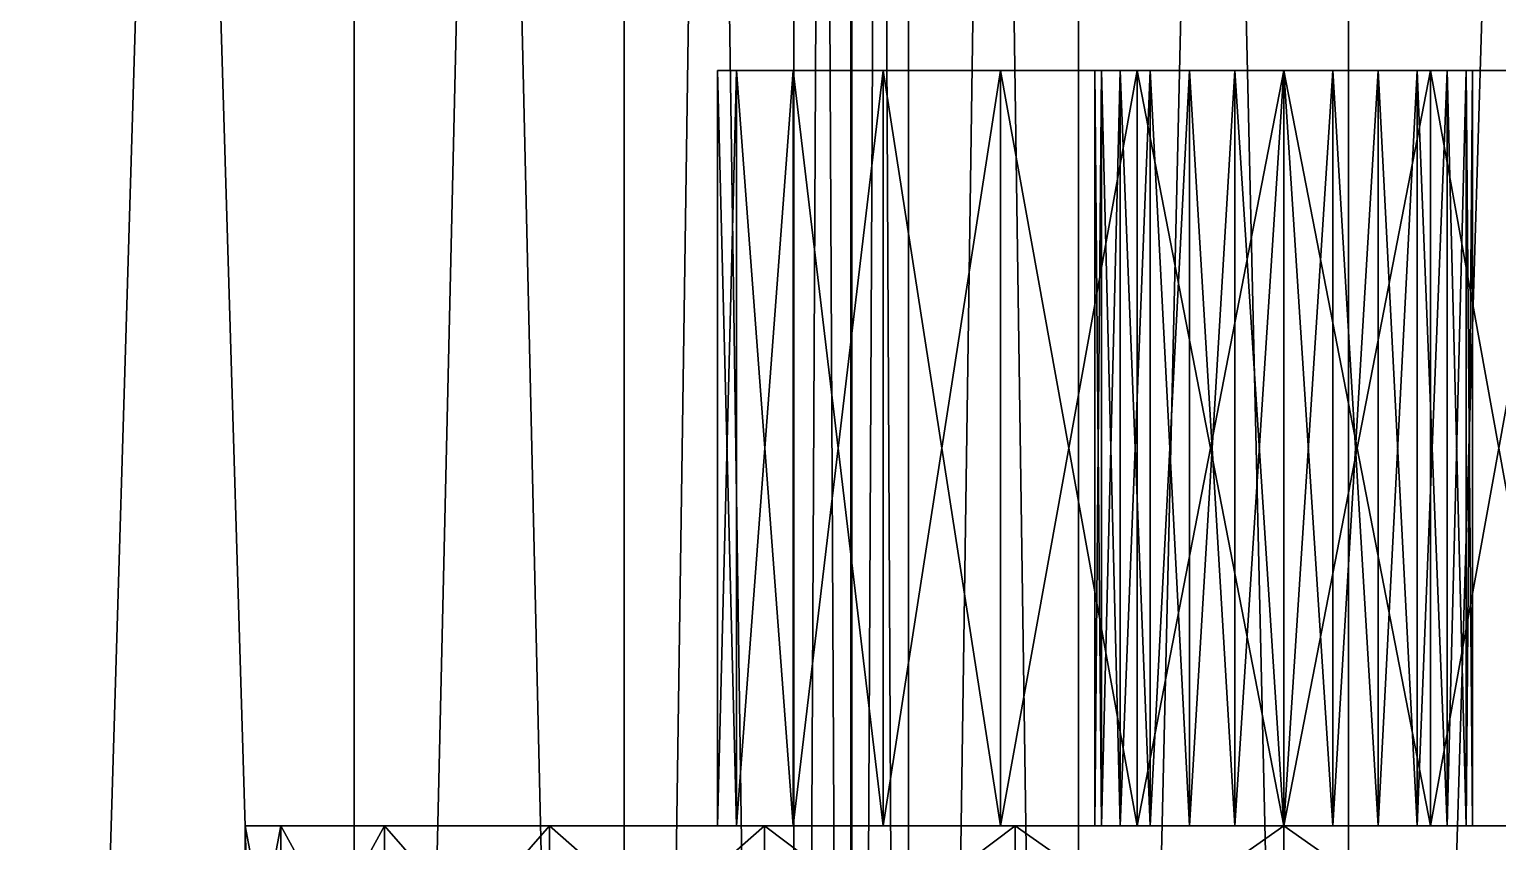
# Model space of a CAD drawing. Header units: millimetres. Extents: x 792 to 981, y 271 to 417.
# Drawn here: x 883.53 to 891.31, y 339.55 to 343.85 of the extents above; entities that cross this region are included whole.
import ezdxf

# ---------------------------------------------------------------- set-up
doc = ezdxf.new("R2010")
doc.units = ezdxf.units.MM

# ---------------------------------------------------------------- blocks, each defined once
blk = doc.blocks.new('Component')
for p, q in [((10, 15.5, 38), (10, 15.5, 39)), ((8.5765, 15.3126, 38), (8.5765, 15.3126, 39)), ((7.25, 14.7631, 38), (7.25, 14.7631, 39)), ((6.1109, 13.8891, 38), (6.1109, 13.8891, 39)), ((10, 13, 39), (10, 13, 43)), ((9.2235, 12.8978, 39), (9.2235, 12.8978, 43)), ((10.7765, 12.8978, 39), (10.7765, 12.8978, 43)), ((5.2369, 12.75, 38), (5.2369, 12.75, 39)), ((8.5, 12.5981, 39), (8.5, 12.5981, 43)), ((7.8787, 12.1213, 39), (7.8787, 12.1213, 43)), ((7.4019, 11.5, 39), (7.4019, 11.5, 43)), ((4.6874, 11.4235, 38), (4.6874, 11.4235, 39)), ((9.7412, 10.9659, 43), (9.7412, 10.9659, 39)), ((10, 11, 43), (10, 11, 39)), ((10.2588, 10.9659, 43), (10.2588, 10.9659, 39)), ((9.5, 10.866, 43), (9.5, 10.866, 39)), ((10.5, 10.866, 43), (10.5, 10.866, 39)), ((7.1022, 10.7765, 39), (7.1022, 10.7765, 43)), ((9.2929, 10.7071, 43), (9.2929, 10.7071, 39)), ((10.7071, 10.7071, 43), (10.7071, 10.7071, 39)), ((9.134, 10.5, 43), (9.134, 10.5, 39)), ((10.866, 10.5, 43), (10.866, 10.5, 39)), ((9.0341, 10.2588, 43), (9.0341, 10.2588, 39)), ((10.9659, 10.2588, 43), (10.9659, 10.2588, 39)), ((4.5, 10, 38), (4.5, 10, 39)), ((7, 10, 39), (7, 10, 43)), ((9, 10, 43), (9, 10, 39)), ((11, 10, 43), (11, 10, 39)), ((9.0341, 9.7412, 43), (9.0341, 9.7412, 39)), ((10.9659, 9.7412, 43), (10.9659, 9.7412, 39)), ((9.134, 9.5, 43), (9.134, 9.5, 39)), ((10.866, 9.5, 43), (10.866, 9.5, 39)), ((9.2929, 9.2929, 43), (9.2929, 9.2929, 39)), ((10.7071, 9.2929, 43), (10.7071, 9.2929, 39)), ((7.1022, 9.2235, 39), (7.1022, 9.2235, 43)), ((9.5, 9.134, 43), (9.5, 9.134, 39)), ((10.5, 9.134, 43), (10.5, 9.134, 39)), ((9.7412, 9.0341, 43), (9.7412, 9.0341, 39)), ((10.2588, 9.0341, 43), (10.2588, 9.0341, 39)), ((10, 9, 43), (10, 9, 39)), ((4.6874, 8.5765, 38), (4.6874, 8.5765, 39)), ((7.4019, 8.5, 39), (7.4019, 8.5, 43)), ((7.8787, 7.8787, 39), (7.8787, 7.8787, 43)), ((8.5, 7.4019, 39), (8.5, 7.4019, 43)), ((5.2369, 7.25, 38), (5.2369, 7.25, 39)), ((9.2235, 7.1022, 39), (9.2235, 7.1022, 43)), ((10.7765, 7.1022, 39), (10.7765, 7.1022, 43)), ((10, 7, 39), (10, 7, 43)), ((6.1109, 6.1109, 38), (6.1109, 6.1109, 39)), ((7.25, 5.2369, 38), (7.25, 5.2369, 39)), ((8.5765, 4.6874, 38), (8.5765, 4.6874, 39)), ((10, 4.5, 38), (10, 4.5, 39))]:
    blk.add_line(p, q)
at = {"extrusion": (0, 0, -1)}
for centre, radius in [((-10, 10, -39), 5.5), ((-10, 10, -43), 3), ((-10, 10, -39), 3), ((-10, 10, -43), 1), ((-10, 10, -39), 1)]:
    blk.add_circle(centre, radius, dxfattribs=at)
mesh = blk.add_polyface()
corners = [(4.6874, 8.5765, 39), (4.6874, 11.4235, 39), (4.5, 10, 39), (5.2369, 12.75, 39), (5.2369, 7.25, 39), (6.1109, 13.8891, 39), (6.1109, 6.1109, 39), (7.25, 5.2369, 39), (7, 10, 39), (7.1022, 9.2235, 39), (7.4019, 8.5, 39), (8.5765, 4.6874, 39), (7.8787, 7.8787, 39), (8.5, 7.4019, 39), (9.2235, 7.1022, 39), (10, 4.5, 39), (10, 7, 39), (11.4235, 4.6874, 39), (10.7765, 7.1022, 39), (11.5, 7.4019, 39), (12.75, 5.2369, 39), (12.1213, 7.8787, 39), (12.5981, 8.5, 39), (12.8978, 9.2235, 39), (13.8891, 6.1109, 39), (13, 10, 39), (13.8891, 13.8891, 39), (14.7631, 12.75, 39), (14.7631, 7.25, 39), (15.3126, 11.4235, 39), (15.3126, 8.5765, 39), (15.5, 10, 39), (7.25, 14.7631, 39), (7.1022, 10.7765, 39), (7.4019, 11.5, 39), (8.5765, 15.3126, 39), (7.8787, 12.1213, 39), (8.5, 12.5981, 39), (9.2235, 12.8978, 39), (10, 15.5, 39), (10, 13, 39), (10.7765, 12.8978, 39), (11.4235, 15.3126, 39), (11.5, 12.5981, 39), (12.75, 14.7631, 39), (12.1213, 12.1213, 39), (12.5981, 11.5, 39), (12.8978, 10.7765, 39)]
mesh.append_faces([[corners[k] for k in face] for face in [(0, 1, 2), (29, 30, 31)]], dxfattribs={"vtx0": -1})
mesh.append_faces([[corners[k] for k in face] for face in [(1, 0, 3), (3, 4, 5), (8, 7, 9), (9, 7, 10), (10, 11, 12), (12, 11, 13), (13, 11, 14), (14, 15, 16), (16, 17, 18), (18, 17, 19), (19, 20, 21), (21, 20, 22), (22, 20, 23), (23, 24, 25), (26, 24, 27), (27, 28, 29), (32, 34, 35), (35, 38, 39), (39, 41, 42), (42, 43, 44), (44, 47, 26)]], dxfattribs={"vtx0": -1, "vtx1": -1})
mesh.append_faces([[corners[k] for k in face] for face in [(5, 7, 8), (25, 24, 26)]], dxfattribs={"vtx0": -1, "vtx1": -1, "vtx2": -1})
mesh.append_faces([[corners[k] for k in face] for face in [(3, 0, 4), (5, 4, 6), (5, 6, 7), (10, 7, 11), (14, 11, 15), (16, 15, 17), (19, 17, 20), (23, 20, 24), (27, 24, 28), (29, 28, 30), (8, 32, 5), (32, 8, 33), (32, 33, 34), (35, 34, 36), (35, 36, 37), (35, 37, 38), (39, 38, 40), (39, 40, 41), (42, 41, 43), (44, 43, 45), (44, 45, 46), (44, 46, 47), (26, 47, 25)]], dxfattribs={"vtx0": -1, "vtx2": -1})
mesh = blk.add_polyface()
corners = [(8.5765, 15.3126, 39), (10, 15.5, 38), (8.5765, 15.3126, 38), (10, 15.5, 39)]
mesh.append_faces([[corners[k] for k in face] for face in [(0, 1, 2), (1, 0, 3)]], dxfattribs={"vtx0": -1})
mesh = blk.add_polyface()
corners = [(10, 15.5, 39), (11.4235, 15.3126, 38), (10, 15.5, 38), (11.4235, 15.3126, 39)]
mesh.append_faces([[corners[k] for k in face] for face in [(0, 1, 2), (1, 0, 3)]], dxfattribs={"vtx0": -1})
mesh = blk.add_polyface()
corners = [(7.25, 14.7631, 39), (8.5765, 15.3126, 38), (7.25, 14.7631, 38), (8.5765, 15.3126, 39)]
mesh.append_faces([[corners[k] for k in face] for face in [(0, 1, 2), (1, 0, 3)]], dxfattribs={"vtx0": -1})
mesh = blk.add_polyface()
corners = [(6.1109, 13.8891, 39), (7.25, 14.7631, 38), (6.1109, 13.8891, 38), (7.25, 14.7631, 39)]
mesh.append_faces([[corners[k] for k in face] for face in [(0, 1, 2), (1, 0, 3)]], dxfattribs={"vtx0": -1})
mesh = blk.add_polyface()
corners = [(6.1109, 13.8891, 39), (5.2369, 12.75, 38), (5.2369, 12.75, 39), (6.1109, 13.8891, 38)]
mesh.append_faces([[corners[k] for k in face] for face in [(0, 1, 2), (1, 0, 3)]], dxfattribs={"vtx0": -1})
mesh = blk.add_polyface()
corners = [(9.2235, 7.1022, 43), (9, 10, 43), (8.5, 7.4019, 43), (9.0341, 9.7412, 43), (9.134, 9.5, 43), (9.2929, 9.2929, 43), (10, 7, 43), (9.5, 9.134, 43), (9.7412, 9.0341, 43), (10, 9, 43), (10.7765, 7.1022, 43), (10.2588, 9.0341, 43), (10.5, 9.134, 43), (10.7071, 9.2929, 43), (10.866, 9.5, 43), (11.5, 7.4019, 43), (10.9659, 9.7412, 43), (11, 10, 43), (11.5, 12.5981, 43), (12.1213, 12.1213, 43), (12.1213, 7.8787, 43), (12.5981, 11.5, 43), (12.5981, 8.5, 43), (12.8978, 10.7765, 43), (12.8978, 9.2235, 43), (13, 10, 43), (7.1022, 9.2235, 43), (7.1022, 10.7765, 43), (7, 10, 43), (7.4019, 8.5, 43), (7.4019, 11.5, 43), (7.8787, 7.8787, 43), (7.8787, 12.1213, 43), (8.5, 12.5981, 43), (9.2235, 12.8978, 43), (9.0341, 10.2588, 43), (9.134, 10.5, 43), (9.2929, 10.7071, 43), (10, 13, 43), (9.5, 10.866, 43), (9.7412, 10.9659, 43), (10, 11, 43), (10.2588, 10.9659, 43), (10.7765, 12.8978, 43), (10.5, 10.866, 43), (10.7071, 10.7071, 43), (10.866, 10.5, 43), (10.9659, 10.2588, 43)]
mesh.append_faces([[corners[k] for k in face] for face in [(23, 24, 25), (26, 27, 28)]], dxfattribs={"vtx0": -1})
mesh.append_faces([[corners[k] for k in face] for face in [(0, 1, 2), (1, 0, 3), (3, 0, 4), (4, 0, 5), (5, 6, 7), (7, 6, 8), (8, 6, 9), (9, 10, 11), (11, 10, 12), (12, 10, 13), (13, 10, 14), (14, 15, 16), (16, 15, 17), (18, 15, 19), (19, 20, 21), (21, 22, 23), (27, 29, 30), (30, 31, 32), (32, 2, 33), (33, 2, 34), (34, 37, 38), (38, 42, 43), (43, 46, 18)]], dxfattribs={"vtx0": -1, "vtx1": -1})
mesh.append_faces([[corners[k] for k in face] for face in [(17, 15, 18), (34, 2, 1)]], dxfattribs={"vtx0": -1, "vtx1": -1, "vtx2": -1})
mesh.append_faces([[corners[k] for k in face] for face in [(5, 0, 6), (9, 6, 10), (14, 10, 15), (19, 15, 20), (21, 20, 22), (23, 22, 24), (27, 26, 29), (30, 29, 31), (32, 31, 2), (34, 1, 35), (34, 35, 36), (34, 36, 37), (38, 37, 39), (38, 39, 40), (38, 40, 41), (38, 41, 42), (43, 42, 44), (43, 44, 45), (43, 45, 46), (18, 46, 47), (18, 47, 17)]], dxfattribs={"vtx0": -1, "vtx2": -1})
mesh = blk.add_polyface()
corners = [(9.2235, 12.8978, 43), (10, 13, 39), (9.2235, 12.8978, 39), (10, 13, 43)]
mesh.append_faces([[corners[k] for k in face] for face in [(0, 1, 2), (1, 0, 3)]], dxfattribs={"vtx0": -1})
mesh = blk.add_polyface()
corners = [(10, 13, 43), (10.7765, 12.8978, 39), (10, 13, 39), (10.7765, 12.8978, 43)]
mesh.append_faces([[corners[k] for k in face] for face in [(0, 1, 2), (1, 0, 3)]], dxfattribs={"vtx0": -1})
mesh = blk.add_polyface()
corners = [(8.5, 12.5981, 43), (9.2235, 12.8978, 39), (8.5, 12.5981, 39), (9.2235, 12.8978, 43)]
mesh.append_faces([[corners[k] for k in face] for face in [(0, 1, 2), (1, 0, 3)]], dxfattribs={"vtx0": -1})
mesh = blk.add_polyface()
corners = [(10.7765, 12.8978, 43), (11.5, 12.5981, 39), (10.7765, 12.8978, 39), (11.5, 12.5981, 43)]
mesh.append_faces([[corners[k] for k in face] for face in [(0, 1, 2), (1, 0, 3)]], dxfattribs={"vtx0": -1})
mesh = blk.add_polyface()
corners = [(5.2369, 12.75, 39), (4.6874, 11.4235, 38), (4.6874, 11.4235, 39), (5.2369, 12.75, 38)]
mesh.append_faces([[corners[k] for k in face] for face in [(0, 1, 2), (1, 0, 3)]], dxfattribs={"vtx0": -1})
mesh = blk.add_polyface()
corners = [(7.8787, 12.1213, 43), (8.5, 12.5981, 39), (7.8787, 12.1213, 39), (8.5, 12.5981, 43)]
mesh.append_faces([[corners[k] for k in face] for face in [(0, 1, 2), (1, 0, 3)]], dxfattribs={"vtx0": -1})
mesh = blk.add_polyface()
corners = [(7.8787, 12.1213, 43), (7.4019, 11.5, 39), (7.4019, 11.5, 43), (7.8787, 12.1213, 39)]
mesh.append_faces([[corners[k] for k in face] for face in [(0, 1, 2), (1, 0, 3)]], dxfattribs={"vtx0": -1})
mesh = blk.add_polyface()
corners = [(7.4019, 11.5, 43), (7.1022, 10.7765, 39), (7.1022, 10.7765, 43), (7.4019, 11.5, 39)]
mesh.append_faces([[corners[k] for k in face] for face in [(0, 1, 2), (1, 0, 3)]], dxfattribs={"vtx0": -1})
mesh = blk.add_polyface()
corners = [(4.6874, 11.4235, 39), (4.5, 10, 38), (4.5, 10, 39), (4.6874, 11.4235, 38)]
mesh.append_faces([[corners[k] for k in face] for face in [(0, 1, 2), (1, 0, 3)]], dxfattribs={"vtx0": -1})
mesh = blk.add_polyface()
corners = [(9.0341, 9.7412, 39), (9.0341, 10.2588, 39), (9, 10, 39), (9.134, 9.5, 39), (9.134, 10.5, 39), (9.2929, 9.2929, 39), (9.2929, 10.7071, 39), (9.5, 10.866, 39), (9.5, 9.134, 39), (9.7412, 10.9659, 39), (9.7412, 9.0341, 39), (10, 11, 39), (10, 9, 39), (10.2588, 9.0341, 39), (10.2588, 10.9659, 39), (10.5, 10.866, 39), (10.5, 9.134, 39), (10.7071, 10.7071, 39), (10.7071, 9.2929, 39), (10.866, 10.5, 39), (10.866, 9.5, 39), (10.9659, 10.2588, 39), (10.9659, 9.7412, 39), (11, 10, 39)]
mesh.append_faces([[corners[k] for k in face] for face in [(0, 1, 2), (21, 22, 23)]], dxfattribs={"vtx0": -1})
mesh.append_faces([[corners[k] for k in face] for face in [(1, 3, 4), (4, 5, 6), (6, 5, 7), (7, 8, 9), (9, 10, 11), (11, 13, 14), (14, 13, 15), (15, 16, 17), (17, 18, 19), (19, 20, 21)]], dxfattribs={"vtx0": -1, "vtx1": -1})
mesh.append_faces([[corners[k] for k in face] for face in [(1, 0, 3), (4, 3, 5), (7, 5, 8), (9, 8, 10), (11, 10, 12), (11, 12, 13), (15, 13, 16), (17, 16, 18), (19, 18, 20), (21, 20, 22)]], dxfattribs={"vtx0": -1, "vtx2": -1})
mesh = blk.add_polyface()
corners = [(9.7412, 10.9659, 43), (9.5, 10.866, 39), (9.7412, 10.9659, 39), (9.5, 10.866, 43)]
mesh.append_faces([[corners[k] for k in face] for face in [(0, 1, 2), (1, 0, 3)]], dxfattribs={"vtx0": -1})
mesh = blk.add_polyface()
corners = [(10, 11, 43), (9.7412, 10.9659, 39), (10, 11, 39), (9.7412, 10.9659, 43)]
mesh.append_faces([[corners[k] for k in face] for face in [(0, 1, 2), (1, 0, 3)]], dxfattribs={"vtx0": -1})
mesh = blk.add_polyface()
corners = [(10.2588, 10.9659, 43), (10, 11, 39), (10.2588, 10.9659, 39), (10, 11, 43)]
mesh.append_faces([[corners[k] for k in face] for face in [(0, 1, 2), (1, 0, 3)]], dxfattribs={"vtx0": -1})
mesh = blk.add_polyface()
corners = [(10.5, 10.866, 43), (10.2588, 10.9659, 39), (10.5, 10.866, 39), (10.2588, 10.9659, 43)]
mesh.append_faces([[corners[k] for k in face] for face in [(0, 1, 2), (1, 0, 3)]], dxfattribs={"vtx0": -1})
mesh = blk.add_polyface()
corners = [(9.5, 10.866, 43), (9.2929, 10.7071, 39), (9.5, 10.866, 39), (9.2929, 10.7071, 43)]
mesh.append_faces([[corners[k] for k in face] for face in [(0, 1, 2), (1, 0, 3)]], dxfattribs={"vtx0": -1})
mesh = blk.add_polyface()
corners = [(10.7071, 10.7071, 43), (10.5, 10.866, 39), (10.7071, 10.7071, 39), (10.5, 10.866, 43)]
mesh.append_faces([[corners[k] for k in face] for face in [(0, 1, 2), (1, 0, 3)]], dxfattribs={"vtx0": -1})
mesh = blk.add_polyface()
corners = [(7.1022, 10.7765, 43), (7, 10, 39), (7, 10, 43), (7.1022, 10.7765, 39)]
mesh.append_faces([[corners[k] for k in face] for face in [(0, 1, 2), (1, 0, 3)]], dxfattribs={"vtx0": -1})
mesh = blk.add_polyface()
corners = [(9.2929, 10.7071, 39), (9.134, 10.5, 43), (9.134, 10.5, 39), (9.2929, 10.7071, 43)]
mesh.append_faces([[corners[k] for k in face] for face in [(0, 1, 2), (1, 0, 3)]], dxfattribs={"vtx0": -1})
mesh = blk.add_polyface()
corners = [(10.7071, 10.7071, 43), (10.866, 10.5, 39), (10.866, 10.5, 43), (10.7071, 10.7071, 39)]
mesh.append_faces([[corners[k] for k in face] for face in [(0, 1, 2), (1, 0, 3)]], dxfattribs={"vtx0": -1})
mesh = blk.add_polyface()
corners = [(9.134, 10.5, 39), (9.0341, 10.2588, 43), (9.0341, 10.2588, 39), (9.134, 10.5, 43)]
mesh.append_faces([[corners[k] for k in face] for face in [(0, 1, 2), (1, 0, 3)]], dxfattribs={"vtx0": -1})
mesh = blk.add_polyface()
corners = [(10.866, 10.5, 43), (10.9659, 10.2588, 39), (10.9659, 10.2588, 43), (10.866, 10.5, 39)]
mesh.append_faces([[corners[k] for k in face] for face in [(0, 1, 2), (1, 0, 3)]], dxfattribs={"vtx0": -1})
mesh = blk.add_polyface()
corners = [(9.0341, 10.2588, 39), (9, 10, 43), (9, 10, 39), (9.0341, 10.2588, 43)]
mesh.append_faces([[corners[k] for k in face] for face in [(0, 1, 2), (1, 0, 3)]], dxfattribs={"vtx0": -1})
mesh = blk.add_polyface()
corners = [(10.9659, 10.2588, 43), (11, 10, 39), (11, 10, 43), (10.9659, 10.2588, 39)]
mesh.append_faces([[corners[k] for k in face] for face in [(0, 1, 2), (1, 0, 3)]], dxfattribs={"vtx0": -1})
mesh = blk.add_polyface()
corners = [(4.5, 10, 39), (4.6874, 8.5765, 38), (4.6874, 8.5765, 39), (4.5, 10, 38)]
mesh.append_faces([[corners[k] for k in face] for face in [(0, 1, 2), (1, 0, 3)]], dxfattribs={"vtx0": -1})
mesh = blk.add_polyface()
corners = [(7, 10, 43), (7.1022, 9.2235, 39), (7.1022, 9.2235, 43), (7, 10, 39)]
mesh.append_faces([[corners[k] for k in face] for face in [(0, 1, 2), (1, 0, 3)]], dxfattribs={"vtx0": -1})
mesh = blk.add_polyface()
corners = [(9, 10, 39), (9.0341, 9.7412, 43), (9.0341, 9.7412, 39), (9, 10, 43)]
mesh.append_faces([[corners[k] for k in face] for face in [(0, 1, 2), (1, 0, 3)]], dxfattribs={"vtx0": -1})
mesh = blk.add_polyface()
corners = [(11, 10, 43), (10.9659, 9.7412, 39), (10.9659, 9.7412, 43), (11, 10, 39)]
mesh.append_faces([[corners[k] for k in face] for face in [(0, 1, 2), (1, 0, 3)]], dxfattribs={"vtx0": -1})
mesh = blk.add_polyface()
corners = [(9.0341, 9.7412, 39), (9.134, 9.5, 43), (9.134, 9.5, 39), (9.0341, 9.7412, 43)]
mesh.append_faces([[corners[k] for k in face] for face in [(0, 1, 2), (1, 0, 3)]], dxfattribs={"vtx0": -1})
mesh = blk.add_polyface()
corners = [(10.9659, 9.7412, 43), (10.866, 9.5, 39), (10.866, 9.5, 43), (10.9659, 9.7412, 39)]
mesh.append_faces([[corners[k] for k in face] for face in [(0, 1, 2), (1, 0, 3)]], dxfattribs={"vtx0": -1})
mesh = blk.add_polyface()
corners = [(9.134, 9.5, 39), (9.2929, 9.2929, 43), (9.2929, 9.2929, 39), (9.134, 9.5, 43)]
mesh.append_faces([[corners[k] for k in face] for face in [(0, 1, 2), (1, 0, 3)]], dxfattribs={"vtx0": -1})
mesh = blk.add_polyface()
corners = [(10.866, 9.5, 43), (10.7071, 9.2929, 39), (10.7071, 9.2929, 43), (10.866, 9.5, 39)]
mesh.append_faces([[corners[k] for k in face] for face in [(0, 1, 2), (1, 0, 3)]], dxfattribs={"vtx0": -1})
mesh = blk.add_polyface()
corners = [(9.2929, 9.2929, 43), (9.5, 9.134, 39), (9.2929, 9.2929, 39), (9.5, 9.134, 43)]
mesh.append_faces([[corners[k] for k in face] for face in [(0, 1, 2), (1, 0, 3)]], dxfattribs={"vtx0": -1})
mesh = blk.add_polyface()
corners = [(10.5, 9.134, 43), (10.7071, 9.2929, 39), (10.5, 9.134, 39), (10.7071, 9.2929, 43)]
mesh.append_faces([[corners[k] for k in face] for face in [(0, 1, 2), (1, 0, 3)]], dxfattribs={"vtx0": -1})
mesh = blk.add_polyface()
corners = [(7.1022, 9.2235, 43), (7.4019, 8.5, 39), (7.4019, 8.5, 43), (7.1022, 9.2235, 39)]
mesh.append_faces([[corners[k] for k in face] for face in [(0, 1, 2), (1, 0, 3)]], dxfattribs={"vtx0": -1})
mesh = blk.add_polyface()
corners = [(9.5, 9.134, 43), (9.7412, 9.0341, 39), (9.5, 9.134, 39), (9.7412, 9.0341, 43)]
mesh.append_faces([[corners[k] for k in face] for face in [(0, 1, 2), (1, 0, 3)]], dxfattribs={"vtx0": -1})
mesh = blk.add_polyface()
corners = [(10.2588, 9.0341, 43), (10.5, 9.134, 39), (10.2588, 9.0341, 39), (10.5, 9.134, 43)]
mesh.append_faces([[corners[k] for k in face] for face in [(0, 1, 2), (1, 0, 3)]], dxfattribs={"vtx0": -1})
mesh = blk.add_polyface()
corners = [(9.7412, 9.0341, 43), (10, 9, 39), (9.7412, 9.0341, 39), (10, 9, 43)]
mesh.append_faces([[corners[k] for k in face] for face in [(0, 1, 2), (1, 0, 3)]], dxfattribs={"vtx0": -1})
mesh = blk.add_polyface()
corners = [(10, 9, 43), (10.2588, 9.0341, 39), (10, 9, 39), (10.2588, 9.0341, 43)]
mesh.append_faces([[corners[k] for k in face] for face in [(0, 1, 2), (1, 0, 3)]], dxfattribs={"vtx0": -1})
mesh = blk.add_polyface()
corners = [(4.6874, 8.5765, 39), (5.2369, 7.25, 38), (5.2369, 7.25, 39), (4.6874, 8.5765, 38)]
mesh.append_faces([[corners[k] for k in face] for face in [(0, 1, 2), (1, 0, 3)]], dxfattribs={"vtx0": -1})
mesh = blk.add_polyface()
corners = [(7.4019, 8.5, 43), (7.8787, 7.8787, 39), (7.8787, 7.8787, 43), (7.4019, 8.5, 39)]
mesh.append_faces([[corners[k] for k in face] for face in [(0, 1, 2), (1, 0, 3)]], dxfattribs={"vtx0": -1})
mesh = blk.add_polyface()
corners = [(8.5, 7.4019, 43), (7.8787, 7.8787, 39), (8.5, 7.4019, 39), (7.8787, 7.8787, 43)]
mesh.append_faces([[corners[k] for k in face] for face in [(0, 1, 2), (1, 0, 3)]], dxfattribs={"vtx0": -1})
mesh = blk.add_polyface()
corners = [(9.2235, 7.1022, 43), (8.5, 7.4019, 39), (9.2235, 7.1022, 39), (8.5, 7.4019, 43)]
mesh.append_faces([[corners[k] for k in face] for face in [(0, 1, 2), (1, 0, 3)]], dxfattribs={"vtx0": -1})
mesh = blk.add_polyface()
corners = [(11.5, 7.4019, 43), (10.7765, 7.1022, 39), (11.5, 7.4019, 39), (10.7765, 7.1022, 43)]
mesh.append_faces([[corners[k] for k in face] for face in [(0, 1, 2), (1, 0, 3)]], dxfattribs={"vtx0": -1})
mesh = blk.add_polyface()
corners = [(5.2369, 7.25, 39), (6.1109, 6.1109, 38), (6.1109, 6.1109, 39), (5.2369, 7.25, 38)]
mesh.append_faces([[corners[k] for k in face] for face in [(0, 1, 2), (1, 0, 3)]], dxfattribs={"vtx0": -1})
mesh = blk.add_polyface()
corners = [(10, 7, 43), (9.2235, 7.1022, 39), (10, 7, 39), (9.2235, 7.1022, 43)]
mesh.append_faces([[corners[k] for k in face] for face in [(0, 1, 2), (1, 0, 3)]], dxfattribs={"vtx0": -1})
mesh = blk.add_polyface()
corners = [(10.7765, 7.1022, 43), (10, 7, 39), (10.7765, 7.1022, 39), (10, 7, 43)]
mesh.append_faces([[corners[k] for k in face] for face in [(0, 1, 2), (1, 0, 3)]], dxfattribs={"vtx0": -1})
mesh = blk.add_polyface()
corners = [(7.25, 5.2369, 39), (6.1109, 6.1109, 38), (7.25, 5.2369, 38), (6.1109, 6.1109, 39)]
mesh.append_faces([[corners[k] for k in face] for face in [(0, 1, 2), (1, 0, 3)]], dxfattribs={"vtx0": -1})
mesh = blk.add_polyface()
corners = [(8.5765, 4.6874, 39), (7.25, 5.2369, 38), (8.5765, 4.6874, 38), (7.25, 5.2369, 39)]
mesh.append_faces([[corners[k] for k in face] for face in [(0, 1, 2), (1, 0, 3)]], dxfattribs={"vtx0": -1})
mesh = blk.add_polyface()
corners = [(10, 4.5, 39), (8.5765, 4.6874, 38), (10, 4.5, 38), (8.5765, 4.6874, 39)]
mesh.append_faces([[corners[k] for k in face] for face in [(0, 1, 2), (1, 0, 3)]], dxfattribs={"vtx0": -1})
mesh = blk.add_polyface()
corners = [(11.4235, 4.6874, 39), (10, 4.5, 38), (11.4235, 4.6874, 38), (10, 4.5, 39)]
mesh.append_faces([[corners[k] for k in face] for face in [(0, 1, 2), (1, 0, 3)]], dxfattribs={"vtx0": -1})

msp = doc.modelspace()

# ---------------------------------------------------------------- linework, layer by layer
at = {"extrusion": (-3.06162e-16, -1, -1.83697e-16)}
for p, q in [((885.2496, 382.434, 62.864), (885.2496, 320.434, 62.864)), ((885.2496, 382.434, 50.136), (885.2496, 320.434, 50.136)), ((886.6799, 382.434, 61), (886.6799, 320.434, 61)), ((886.6799, 382.434, 52), (886.6799, 320.434, 52)), ((887.579, 382.434, 58.8294), (887.579, 320.434, 58.8294)), ((887.579, 382.434, 54.1706), (887.579, 320.434, 54.1706)), ((887.8795, 382.434, 56.5), (887.8795, 320.434, 56.5)), ((887.8857, 382.434, 56.5), (887.8857, 320.434, 56.5)), ((888.1861, 382.434, 54.1706), (888.1861, 320.434, 54.1706)), ((888.1861, 382.434, 58.8294), (888.1861, 320.434, 58.8294)), ((889.0852, 382.434, 52), (889.0852, 320.434, 52)), ((889.0852, 382.434, 61), (889.0852, 320.434, 61)), ((890.5155, 382.434, 50.136), (890.5155, 320.434, 50.136)), ((890.5155, 382.434, 62.864), (890.5155, 320.434, 62.864))]:
    msp.add_line(p, q, dxfattribs=at)

# ---------------------------------------------------------------- block references
at = {"extrusion": (0, 1, -1.83697e-16), "rotation": 180}
msp.add_blockref('Component', (-880.1732, 25, 300.634), dxfattribs=at)

# ---------------------------------------------------------------- meshes
at = {"color": 160, "true_color": 0x3232ff}
mesh = msp.add_polyface(dxfattribs=at)
corners = [(883.3857, 320.434, 64.2942), (885.2496, 382.434, 62.864), (883.3857, 382.434, 64.2942), (885.2496, 320.434, 62.864)]
mesh.append_faces([[corners[k] for k in face] for face in [(0, 1, 2), (1, 0, 3)]], dxfattribs={"vtx0": -1, "color": 160})
mesh = msp.add_polyface(dxfattribs=at)
corners = [(885.2496, 320.434, 50.136), (883.3857, 382.434, 48.7058), (885.2496, 382.434, 50.136), (883.3857, 320.434, 48.7058)]
mesh.append_faces([[corners[k] for k in face] for face in [(0, 1, 2), (1, 0, 3)]], dxfattribs={"vtx0": -1, "color": 160})
mesh = msp.add_polyface(dxfattribs=at)
corners = [(886.6799, 320.434, 61), (885.2496, 382.434, 62.864), (885.2496, 320.434, 62.864), (886.6799, 382.434, 61)]
mesh.append_faces([[corners[k] for k in face] for face in [(0, 1, 2), (1, 0, 3)]], dxfattribs={"vtx0": -1, "color": 160})
mesh = msp.add_polyface(dxfattribs=at)
corners = [(885.2496, 320.434, 50.136), (886.6799, 382.434, 52), (886.6799, 320.434, 52), (885.2496, 382.434, 50.136)]
mesh.append_faces([[corners[k] for k in face] for face in [(0, 1, 2), (1, 0, 3)]], dxfattribs={"vtx0": -1, "color": 160})
mesh = msp.add_polyface(dxfattribs=at)
corners = [(887.579, 320.434, 58.8294), (886.6799, 382.434, 61), (886.6799, 320.434, 61), (887.579, 382.434, 58.8294)]
mesh.append_faces([[corners[k] for k in face] for face in [(0, 1, 2), (1, 0, 3)]], dxfattribs={"vtx0": -1, "color": 160})
mesh = msp.add_polyface(dxfattribs=at)
corners = [(886.6799, 320.434, 52), (887.579, 382.434, 54.1706), (887.579, 320.434, 54.1706), (886.6799, 382.434, 52)]
mesh.append_faces([[corners[k] for k in face] for face in [(0, 1, 2), (1, 0, 3)]], dxfattribs={"vtx0": -1, "color": 160})
mesh = msp.add_polyface(dxfattribs=at)
corners = [(887.8857, 320.434, 56.5), (887.579, 382.434, 58.8294), (887.579, 320.434, 58.8294), (887.8857, 382.434, 56.5)]
mesh.append_faces([[corners[k] for k in face] for face in [(0, 1, 2), (1, 0, 3)]], dxfattribs={"vtx0": -1, "color": 160})
mesh = msp.add_polyface(dxfattribs=at)
corners = [(887.579, 320.434, 54.1706), (887.8857, 382.434, 56.5), (887.8857, 320.434, 56.5), (887.579, 382.434, 54.1706)]
mesh.append_faces([[corners[k] for k in face] for face in [(0, 1, 2), (1, 0, 3)]], dxfattribs={"vtx0": -1, "color": 160})
mesh = msp.add_polyface(dxfattribs=at)
corners = [(888.1861, 382.434, 54.1706), (887.8795, 320.434, 56.5), (887.8795, 382.434, 56.5), (888.1861, 320.434, 54.1706)]
mesh.append_faces([[corners[k] for k in face] for face in [(0, 1, 2), (1, 0, 3)]], dxfattribs={"vtx0": -1, "color": 160})
mesh = msp.add_polyface(dxfattribs=at)
corners = [(887.8795, 382.434, 56.5), (888.1861, 320.434, 58.8294), (888.1861, 382.434, 58.8294), (887.8795, 320.434, 56.5)]
mesh.append_faces([[corners[k] for k in face] for face in [(0, 1, 2), (1, 0, 3)]], dxfattribs={"vtx0": -1, "color": 160})
mesh = msp.add_polyface(dxfattribs=at)
corners = [(889.0852, 382.434, 52), (888.1861, 320.434, 54.1706), (888.1861, 382.434, 54.1706), (889.0852, 320.434, 52)]
mesh.append_faces([[corners[k] for k in face] for face in [(0, 1, 2), (1, 0, 3)]], dxfattribs={"vtx0": -1, "color": 160})
mesh = msp.add_polyface(dxfattribs=at)
corners = [(888.1861, 382.434, 58.8294), (889.0852, 320.434, 61), (889.0852, 382.434, 61), (888.1861, 320.434, 58.8294)]
mesh.append_faces([[corners[k] for k in face] for face in [(0, 1, 2), (1, 0, 3)]], dxfattribs={"vtx0": -1, "color": 160})
mesh = msp.add_polyface(dxfattribs=at)
corners = [(890.5155, 382.434, 50.136), (889.0852, 320.434, 52), (889.0852, 382.434, 52), (890.5155, 320.434, 50.136)]
mesh.append_faces([[corners[k] for k in face] for face in [(0, 1, 2), (1, 0, 3)]], dxfattribs={"vtx0": -1, "color": 160})
mesh = msp.add_polyface(dxfattribs=at)
corners = [(889.0852, 382.434, 61), (890.5155, 320.434, 62.864), (890.5155, 382.434, 62.864), (889.0852, 320.434, 61)]
mesh.append_faces([[corners[k] for k in face] for face in [(0, 1, 2), (1, 0, 3)]], dxfattribs={"vtx0": -1, "color": 160})
mesh = msp.add_polyface(dxfattribs=at)
corners = [(892.3795, 320.434, 48.7058), (890.5155, 382.434, 50.136), (892.3795, 382.434, 48.7058), (890.5155, 320.434, 50.136)]
mesh.append_faces([[corners[k] for k in face] for face in [(0, 1, 2), (1, 0, 3)]], dxfattribs={"vtx0": -1, "color": 160})
mesh = msp.add_polyface(dxfattribs=at)
corners = [(890.5155, 320.434, 62.864), (892.3795, 382.434, 64.2942), (890.5155, 382.434, 62.864), (892.3795, 320.434, 64.2942)]
mesh.append_faces([[corners[k] for k in face] for face in [(0, 1, 2), (1, 0, 3)]], dxfattribs={"vtx0": -1, "color": 160})

doc.saveas('drawing.dxf')
